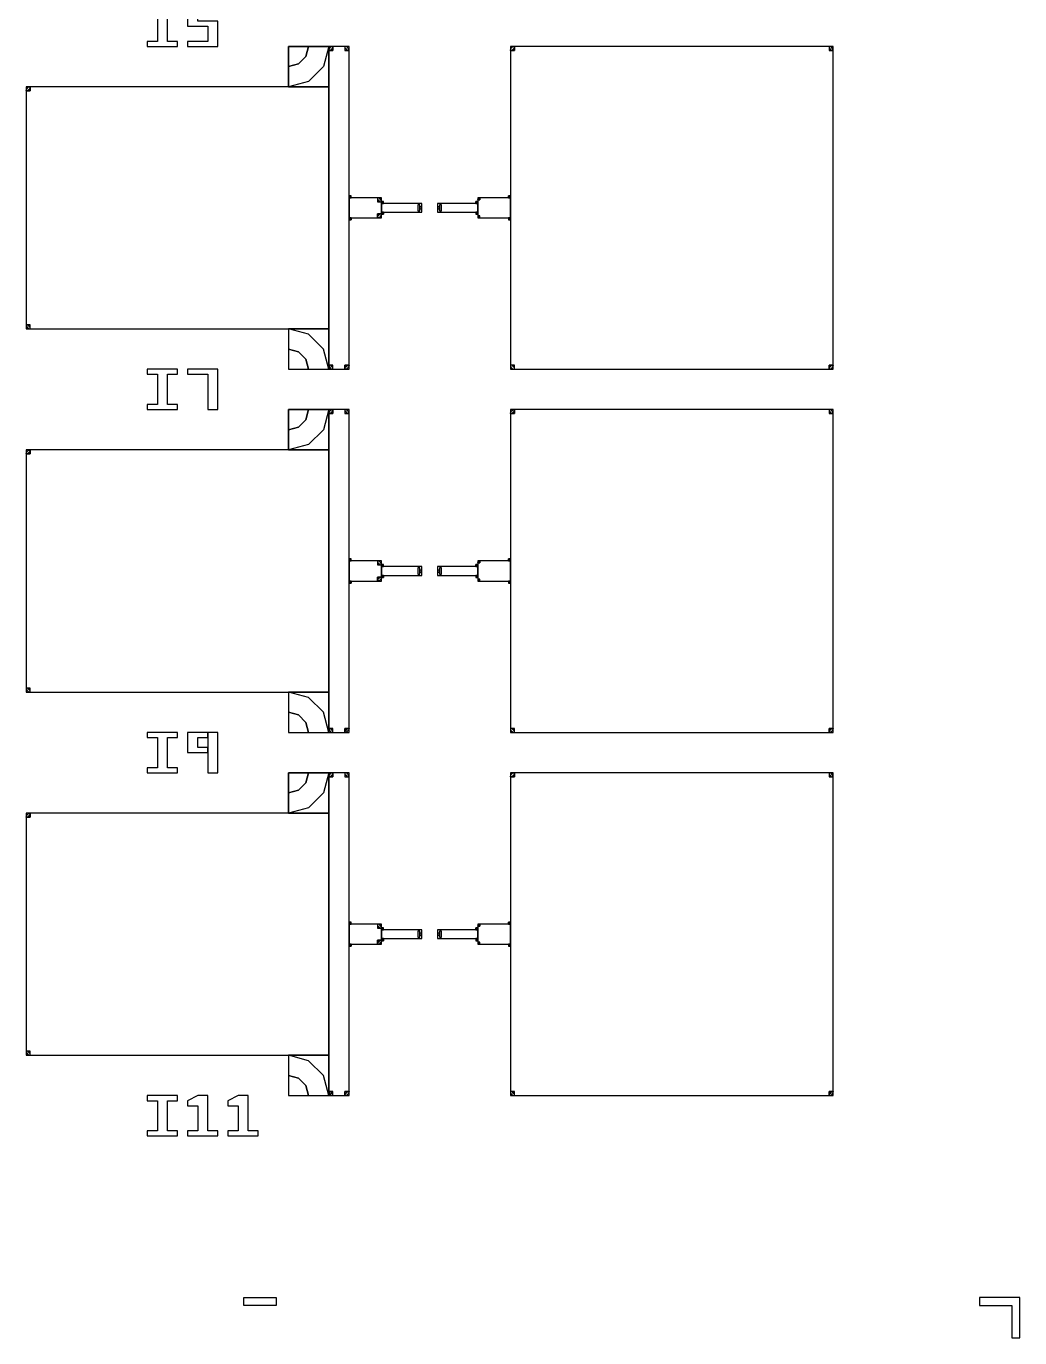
# Model space of a CAD drawing. Extents: x -100 to 5550, y -100 to 54200.
# Drawn here: x 3088 to 5550, y 48300 to 51550 of the extents above; entities that cross this region are included whole.
import ezdxf

# ---------------------------------------------------------------- set-up
doc = ezdxf.new("R2010")
doc.units = 0

# ---------------------------------------------------------------- blocks, each defined once
blk = doc.blocks.new('I')
for points in [[(3387.5, 51500), (3462.5, 51500), (3462.5, 51512.5), (3437.5, 51512.5), (3437.5, 51587.5), (3462.5, 51587.5), (3462.5, 51600), (3387.5, 51600), (3387.5, 51587.5), (3412.5, 51587.5), (3412.5, 51512.5), (3387.5, 51512.5), (3387.5, 51500), (3387.5, 51500)], [(3487.5, 51500), (3562.5, 51500), (3562.5, 51562.5), (3512.5, 51562.5), (3512.5, 51587.5), (3562.5, 51587.5), (3562.5, 51600), (3487.5, 51600), (3487.5, 51550), (3537.5, 51550), (3537.5, 51512.5), (3487.5, 51512.5), (3487.5, 51500), (3487.5, 51500)], [(3837.5, 51400), (3837.5, 51500), (3737.5, 51500), (3737.5, 51400), (3837.5, 51400)], [(3837.5, 51500), (3824.1, 51450), (3787.5, 51413.4), (3737.5, 51400), (3737.5, 51450), (3762.5, 51456.7), (3780.8, 51475), (3787.5, 51500), (3837.5, 51500)], [(3787.5, 51500), (3780.8, 51475), (3762.5, 51456.7), (3737.5, 51450), (3737.5, 51500), (3737.5, 51500), (3737.5, 51500), (3737.5, 51500), (3787.5, 51500)], [(3887.5, 51500), (3837.5, 51500), (3837.5, 50700), (3887.5, 50700), (3887.5, 51500)], [(3837.5, 51500), (3837.5, 51490), (3847.5, 51490), (3847.5, 51500), (3837.5, 51500)], [(3837.5, 51490), (3838.8, 51495), (3842.5, 51498.7), (3847.5, 51500), (3847.5, 51495), (3845, 51494.3), (3843.2, 51492.5), (3842.5, 51490), (3837.5, 51490)], [(3842.5, 51490), (3843.2, 51492.5), (3845, 51494.3), (3847.5, 51495), (3847.5, 51490), (3847.5, 51490), (3847.5, 51490), (3847.5, 51490), (3842.5, 51490)], [(3877.5, 51500), (3877.5, 51490), (3887.5, 51490), (3887.5, 51500), (3877.5, 51500)], [(3887.5, 51490), (3886.2, 51495), (3882.5, 51498.7), (3877.5, 51500), (3877.5, 51495), (3880, 51494.3), (3881.8, 51492.5), (3882.5, 51490), (3887.5, 51490)], [(3882.5, 51490), (3881.8, 51492.5), (3880, 51494.3), (3877.5, 51495), (3877.5, 51490), (3877.5, 51490), (3877.5, 51490), (3877.5, 51490), (3882.5, 51490)], [(4287.5, 50700), (5087.5, 50700), (5087.5, 51500), (4287.5, 51500), (4287.5, 50700)], [(4287.5, 51500), (4287.5, 51490), (4297.5, 51490), (4297.5, 51500), (4287.5, 51500)], [(4287.5, 51490), (4288.8, 51495), (4292.5, 51498.7), (4297.5, 51500), (4297.5, 51495), (4295, 51494.3), (4293.2, 51492.5), (4292.5, 51490), (4287.5, 51490)], [(4292.5, 51490), (4293.2, 51492.5), (4295, 51494.3), (4297.5, 51495), (4297.5, 51490), (4297.5, 51490), (4297.5, 51490), (4297.5, 51490), (4292.5, 51490)], [(5077.5, 51500), (5077.5, 51490), (5087.5, 51490), (5087.5, 51500), (5077.5, 51500)], [(5087.5, 51490), (5086.2, 51495), (5082.5, 51498.7), (5077.5, 51500), (5077.5, 51495), (5080, 51494.3), (5081.8, 51492.5), (5082.5, 51490), (5087.5, 51490)], [(5082.5, 51490), (5081.8, 51492.5), (5080, 51494.3), (5077.5, 51495), (5077.5, 51490), (5077.5, 51490), (5077.5, 51490), (5077.5, 51490), (5082.5, 51490)], [(3837.5, 51400), (3087.5, 51400), (3087.5, 50800), (3837.5, 50800), (3837.5, 51400)], [(3087.5, 51400), (3087.5, 51390), (3097.5, 51390), (3097.5, 51400), (3087.5, 51400)], [(3087.5, 51390), (3088.8, 51395), (3092.5, 51398.7), (3097.5, 51400), (3097.5, 51395), (3095, 51394.3), (3093.2, 51392.5), (3092.5, 51390), (3087.5, 51390)], [(3092.5, 51390), (3093.2, 51392.5), (3095, 51394.3), (3097.5, 51395), (3097.5, 51390), (3097.5, 51390), (3097.5, 51390), (3097.5, 51390), (3092.5, 51390)], [(3892.5, 51125), (3892.5, 51130), (3887.5, 51130), (3887.5, 51125), (3892.5, 51125)], [(3887.5, 51130), (3888.2, 51127.5), (3890, 51125.7), (3892.5, 51125), (3892.5, 51127.5), (3891.2, 51127.8), (3890.3, 51128.8), (3890, 51130), (3887.5, 51130)], [(3968, 51125), (3887.5, 51125), (3887.5, 51075), (3968, 51075), (3968, 51125)], [(3890, 51130), (3890.3, 51128.8), (3891.2, 51127.8), (3892.5, 51127.5), (3892.5, 51130), (3892.5, 51130), (3892.5, 51130), (3892.5, 51130), (3890, 51130)], [(3958, 51125), (3958, 51115), (3968, 51115), (3968, 51125), (3958, 51125)], [(3968, 51115), (3966.7, 51120), (3963, 51123.7), (3958, 51125), (3958, 51120), (3960.5, 51119.3), (3962.3, 51117.5), (3963, 51115), (3968, 51115)], [(4207, 51075), (4287.5, 51075), (4287.5, 51125), (4207, 51125), (4207, 51075)], [(4207, 51125), (4207, 51120), (4212, 51120), (4212, 51125), (4207, 51125)], [(4207, 51120), (4207.7, 51122.5), (4209.5, 51124.3), (4212, 51125), (4212, 51122.5), (4210.8, 51122.2), (4209.8, 51121.2), (4209.5, 51120), (4207, 51120)], [(4209.5, 51120), (4209.8, 51121.2), (4210.8, 51122.2), (4212, 51122.5), (4212, 51120), (4212, 51120), (4212, 51120), (4212, 51120), (4209.5, 51120)], [(4287.5, 51125), (4287.5, 51130), (4282.5, 51130), (4282.5, 51125), (4287.5, 51125)], [(4287.5, 51130), (4286.8, 51127.5), (4285, 51125.7), (4282.5, 51125), (4282.5, 51127.5), (4283.8, 51127.8), (4284.7, 51128.8), (4285, 51130), (4287.5, 51130)], [(4285, 51130), (4284.7, 51128.8), (4283.8, 51127.8), (4282.5, 51127.5), (4282.5, 51130), (4282.5, 51130), (4282.5, 51130), (4282.5, 51130), (4285, 51130)], [(3963, 51115), (3962.3, 51117.5), (3960.5, 51119.3), (3958, 51120), (3958, 51115), (3958, 51115), (3958, 51115), (3958, 51115), (3963, 51115)], [(3973, 51111), (3973, 51116), (3968, 51116), (3968, 51111), (3973, 51111)], [(3968, 51116), (3968.7, 51113.5), (3970.5, 51111.7), (3973, 51111), (3973, 51113.5), (3971.8, 51113.8), (3970.8, 51114.8), (3970.5, 51116), (3968, 51116)], [(4068, 51111), (3968, 51111), (3968, 51089), (4068, 51089), (4068, 51111)], [(3970.5, 51116), (3970.8, 51114.8), (3971.8, 51113.8), (3973, 51113.5), (3973, 51116), (3973, 51116), (3973, 51116), (3973, 51116), (3970.5, 51116)], [(4063, 51107.5), (4058, 51107.5), (4058, 51092.5), (4063, 51092.5), (4063, 51107.5)], [(4068, 51102.5), (4063, 51102.5), (4063, 51097.5), (4068, 51097.5), (4068, 51102.5)], [(4107, 51089), (4207, 51089), (4207, 51111), (4107, 51111), (4107, 51089)], [(4107, 51097.5), (4112, 51097.5), (4112, 51102.5), (4107, 51102.5), (4107, 51097.5)], [(4112, 51092.5), (4117, 51092.5), (4117, 51107.5), (4112, 51107.5), (4112, 51092.5)], [(4207, 51111), (4207, 51116), (4202, 51116), (4202, 51111), (4207, 51111)], [(4207, 51116), (4206.3, 51113.5), (4204.5, 51111.7), (4202, 51111), (4202, 51113.5), (4203.2, 51113.8), (4204.2, 51114.8), (4204.5, 51116), (4207, 51116)], [(4204.5, 51116), (4204.2, 51114.8), (4203.2, 51113.8), (4202, 51113.5), (4202, 51116), (4202, 51116), (4202, 51116), (4202, 51116), (4204.5, 51116)], [(3887.5, 51075), (3887.5, 51070), (3892.5, 51070), (3892.5, 51075), (3887.5, 51075)], [(3887.5, 51070), (3888.2, 51072.5), (3890, 51074.3), (3892.5, 51075), (3892.5, 51072.5), (3891.2, 51072.2), (3890.3, 51071.2), (3890, 51070), (3887.5, 51070)], [(3890, 51070), (3890.3, 51071.2), (3891.2, 51072.2), (3892.5, 51072.5), (3892.5, 51070), (3892.5, 51070), (3892.5, 51070), (3892.5, 51070), (3890, 51070)], [(3968, 51075), (3968, 51085), (3958, 51085), (3958, 51075), (3968, 51075)], [(3968, 51085), (3966.7, 51080), (3963, 51076.3), (3958, 51075), (3958, 51080), (3960.5, 51080.7), (3962.3, 51082.5), (3963, 51085), (3968, 51085)], [(3963, 51085), (3962.3, 51082.5), (3960.5, 51080.7), (3958, 51080), (3958, 51085), (3958, 51085), (3958, 51085), (3958, 51085), (3963, 51085)], [(3968, 51089), (3968, 51084), (3973, 51084), (3973, 51089), (3968, 51089)], [(3968, 51084), (3968.7, 51086.5), (3970.5, 51088.3), (3973, 51089), (3973, 51086.5), (3971.8, 51086.2), (3970.8, 51085.2), (3970.5, 51084), (3968, 51084)], [(3970.5, 51084), (3970.8, 51085.2), (3971.8, 51086.2), (3973, 51086.5), (3973, 51084), (3973, 51084), (3973, 51084), (3973, 51084), (3970.5, 51084)], [(4202, 51089), (4202, 51084), (4207, 51084), (4207, 51089), (4202, 51089)], [(4207, 51084), (4206.3, 51086.5), (4204.5, 51088.3), (4202, 51089), (4202, 51086.5), (4203.2, 51086.2), (4204.2, 51085.2), (4204.5, 51084), (4207, 51084)], [(4204.5, 51084), (4204.2, 51085.2), (4203.2, 51086.2), (4202, 51086.5), (4202, 51084), (4202, 51084), (4202, 51084), (4202, 51084), (4204.5, 51084)], [(4212, 51075), (4212, 51080), (4207, 51080), (4207, 51075), (4212, 51075)], [(4207, 51080), (4207.7, 51077.5), (4209.5, 51075.7), (4212, 51075), (4212, 51077.5), (4210.8, 51077.8), (4209.8, 51078.8), (4209.5, 51080), (4207, 51080)], [(4209.5, 51080), (4209.8, 51078.8), (4210.8, 51077.8), (4212, 51077.5), (4212, 51080), (4212, 51080), (4212, 51080), (4212, 51080), (4209.5, 51080)], [(4282.5, 51075), (4282.5, 51070), (4287.5, 51070), (4287.5, 51075), (4282.5, 51075)], [(4287.5, 51070), (4286.8, 51072.5), (4285, 51074.3), (4282.5, 51075), (4282.5, 51072.5), (4283.8, 51072.2), (4284.7, 51071.2), (4285, 51070), (4287.5, 51070)], [(4285, 51070), (4284.7, 51071.2), (4283.8, 51072.2), (4282.5, 51072.5), (4282.5, 51070), (4282.5, 51070), (4282.5, 51070), (4282.5, 51070), (4285, 51070)], [(3097.5, 50800), (3097.5, 50810), (3087.5, 50810), (3087.5, 50800), (3097.5, 50800)], [(3087.5, 50810), (3088.8, 50805), (3092.5, 50801.3), (3097.5, 50800), (3097.5, 50805), (3095, 50805.7), (3093.2, 50807.5), (3092.5, 50810), (3087.5, 50810)], [(3092.5, 50810), (3093.2, 50807.5), (3095, 50805.7), (3097.5, 50805), (3097.5, 50810), (3097.5, 50810), (3097.5, 50810), (3097.5, 50810), (3092.5, 50810)], [(3737.5, 50800), (3737.5, 50700), (3837.5, 50700), (3837.5, 50800), (3737.5, 50800)], [(3837.5, 50700), (3824.1, 50750), (3787.5, 50786.6), (3737.5, 50800), (3737.5, 50750), (3762.5, 50743.3), (3780.8, 50725), (3787.5, 50700), (3837.5, 50700)], [(3787.5, 50700), (3780.8, 50725), (3762.5, 50743.3), (3737.5, 50750), (3737.5, 50700), (3737.5, 50700), (3737.5, 50700), (3737.5, 50700), (3787.5, 50700)], [(3387.5, 50600), (3462.5, 50600), (3462.5, 50612.5), (3437.5, 50612.5), (3437.5, 50687.5), (3462.5, 50687.5), (3462.5, 50700), (3387.5, 50700), (3387.5, 50687.5), (3412.5, 50687.5), (3412.5, 50612.5), (3387.5, 50612.5), (3387.5, 50600), (3387.5, 50600)], [(3537.5, 50600), (3562.5, 50600), (3562.5, 50700), (3487.5, 50700), (3487.5, 50687.5), (3537.5, 50687.5), (3537.5, 50600), (3537.5, 50600)], [(3847.5, 50700), (3847.5, 50710), (3837.5, 50710), (3837.5, 50700), (3847.5, 50700)], [(3837.5, 50710), (3838.8, 50705), (3842.5, 50701.3), (3847.5, 50700), (3847.5, 50705), (3845, 50705.7), (3843.2, 50707.5), (3842.5, 50710), (3837.5, 50710)], [(3842.5, 50710), (3843.2, 50707.5), (3845, 50705.7), (3847.5, 50705), (3847.5, 50710), (3847.5, 50710), (3847.5, 50710), (3847.5, 50710), (3842.5, 50710)], [(3887.5, 50700), (3887.5, 50710), (3877.5, 50710), (3877.5, 50700), (3887.5, 50700)], [(3887.5, 50710), (3886.2, 50705), (3882.5, 50701.3), (3877.5, 50700), (3877.5, 50705), (3880, 50705.7), (3881.8, 50707.5), (3882.5, 50710), (3887.5, 50710)], [(3882.5, 50710), (3881.8, 50707.5), (3880, 50705.7), (3877.5, 50705), (3877.5, 50710), (3877.5, 50710), (3877.5, 50710), (3877.5, 50710), (3882.5, 50710)], [(4297.5, 50700), (4297.5, 50710), (4287.5, 50710), (4287.5, 50700), (4297.5, 50700)], [(4287.5, 50710), (4288.8, 50705), (4292.5, 50701.3), (4297.5, 50700), (4297.5, 50705), (4295, 50705.7), (4293.2, 50707.5), (4292.5, 50710), (4287.5, 50710)], [(4292.5, 50710), (4293.2, 50707.5), (4295, 50705.7), (4297.5, 50705), (4297.5, 50710), (4297.5, 50710), (4297.5, 50710), (4297.5, 50710), (4292.5, 50710)], [(5087.5, 50700), (5087.5, 50710), (5077.5, 50710), (5077.5, 50700), (5087.5, 50700)], [(5087.5, 50710), (5086.2, 50705), (5082.5, 50701.3), (5077.5, 50700), (5077.5, 50705), (5080, 50705.7), (5081.8, 50707.5), (5082.5, 50710), (5087.5, 50710)], [(5082.5, 50710), (5081.8, 50707.5), (5080, 50705.7), (5077.5, 50705), (5077.5, 50710), (5077.5, 50710), (5077.5, 50710), (5077.5, 50710), (5082.5, 50710)], [(3837.5, 50500), (3837.5, 50600), (3737.5, 50600), (3737.5, 50500), (3837.5, 50500)], [(3837.5, 50600), (3824.1, 50550), (3787.5, 50513.4), (3737.5, 50500), (3737.5, 50550), (3762.5, 50556.7), (3780.8, 50575), (3787.5, 50600), (3837.5, 50600)], [(3787.5, 50600), (3780.8, 50575), (3762.5, 50556.7), (3737.5, 50550), (3737.5, 50600), (3737.5, 50600), (3737.5, 50600), (3737.5, 50600), (3787.5, 50600)], [(3887.5, 50600), (3837.5, 50600), (3837.5, 49800), (3887.5, 49800), (3887.5, 50600)], [(3837.5, 50600), (3837.5, 50590), (3847.5, 50590), (3847.5, 50600), (3837.5, 50600)], [(3837.5, 50590), (3838.8, 50595), (3842.5, 50598.7), (3847.5, 50600), (3847.5, 50595), (3845, 50594.3), (3843.2, 50592.5), (3842.5, 50590), (3837.5, 50590)], [(3842.5, 50590), (3843.2, 50592.5), (3845, 50594.3), (3847.5, 50595), (3847.5, 50590), (3847.5, 50590), (3847.5, 50590), (3847.5, 50590), (3842.5, 50590)], [(3877.5, 50600), (3877.5, 50590), (3887.5, 50590), (3887.5, 50600), (3877.5, 50600)], [(3887.5, 50590), (3886.2, 50595), (3882.5, 50598.7), (3877.5, 50600), (3877.5, 50595), (3880, 50594.3), (3881.8, 50592.5), (3882.5, 50590), (3887.5, 50590)], [(3882.5, 50590), (3881.8, 50592.5), (3880, 50594.3), (3877.5, 50595), (3877.5, 50590), (3877.5, 50590), (3877.5, 50590), (3877.5, 50590), (3882.5, 50590)], [(4287.5, 49800), (5087.5, 49800), (5087.5, 50600), (4287.5, 50600), (4287.5, 49800)], [(4287.5, 50600), (4287.5, 50590), (4297.5, 50590), (4297.5, 50600), (4287.5, 50600)], [(4287.5, 50590), (4288.8, 50595), (4292.5, 50598.7), (4297.5, 50600), (4297.5, 50595), (4295, 50594.3), (4293.2, 50592.5), (4292.5, 50590), (4287.5, 50590)], [(4292.5, 50590), (4293.2, 50592.5), (4295, 50594.3), (4297.5, 50595), (4297.5, 50590), (4297.5, 50590), (4297.5, 50590), (4297.5, 50590), (4292.5, 50590)], [(5077.5, 50600), (5077.5, 50590), (5087.5, 50590), (5087.5, 50600), (5077.5, 50600)], [(5087.5, 50590), (5086.2, 50595), (5082.5, 50598.7), (5077.5, 50600), (5077.5, 50595), (5080, 50594.3), (5081.8, 50592.5), (5082.5, 50590), (5087.5, 50590)], [(5082.5, 50590), (5081.8, 50592.5), (5080, 50594.3), (5077.5, 50595), (5077.5, 50590), (5077.5, 50590), (5077.5, 50590), (5077.5, 50590), (5082.5, 50590)], [(3837.5, 50500), (3087.5, 50500), (3087.5, 49900), (3837.5, 49900), (3837.5, 50500)], [(3087.5, 50500), (3087.5, 50490), (3097.5, 50490), (3097.5, 50500), (3087.5, 50500)], [(3087.5, 50490), (3088.8, 50495), (3092.5, 50498.7), (3097.5, 50500), (3097.5, 50495), (3095, 50494.3), (3093.2, 50492.5), (3092.5, 50490), (3087.5, 50490)], [(3092.5, 50490), (3093.2, 50492.5), (3095, 50494.3), (3097.5, 50495), (3097.5, 50490), (3097.5, 50490), (3097.5, 50490), (3097.5, 50490), (3092.5, 50490)], [(3892.5, 50225), (3892.5, 50230), (3887.5, 50230), (3887.5, 50225), (3892.5, 50225)], [(3887.5, 50230), (3888.2, 50227.5), (3890, 50225.7), (3892.5, 50225), (3892.5, 50227.5), (3891.2, 50227.8), (3890.3, 50228.8), (3890, 50230), (3887.5, 50230)], [(3968, 50225), (3887.5, 50225), (3887.5, 50175), (3968, 50175), (3968, 50225)], [(3890, 50230), (3890.3, 50228.8), (3891.2, 50227.8), (3892.5, 50227.5), (3892.5, 50230), (3892.5, 50230), (3892.5, 50230), (3892.5, 50230), (3890, 50230)], [(3958, 50225), (3958, 50215), (3968, 50215), (3968, 50225), (3958, 50225)], [(3968, 50215), (3966.7, 50220), (3963, 50223.7), (3958, 50225), (3958, 50220), (3960.5, 50219.3), (3962.3, 50217.5), (3963, 50215), (3968, 50215)], [(3963, 50215), (3962.3, 50217.5), (3960.5, 50219.3), (3958, 50220), (3958, 50215), (3958, 50215), (3958, 50215), (3958, 50215), (3963, 50215)], [(3973, 50211), (3973, 50216), (3968, 50216), (3968, 50211), (3973, 50211)], [(3968, 50216), (3968.7, 50213.5), (3970.5, 50211.7), (3973, 50211), (3973, 50213.5), (3971.8, 50213.8), (3970.8, 50214.8), (3970.5, 50216), (3968, 50216)], [(3970.5, 50216), (3970.8, 50214.8), (3971.8, 50213.8), (3973, 50213.5), (3973, 50216), (3973, 50216), (3973, 50216), (3973, 50216), (3970.5, 50216)], [(4207, 50211), (4207, 50216), (4202, 50216), (4202, 50211), (4207, 50211)], [(4207, 50216), (4206.3, 50213.5), (4204.5, 50211.7), (4202, 50211), (4202, 50213.5), (4203.2, 50213.8), (4204.2, 50214.8), (4204.5, 50216), (4207, 50216)], [(4204.5, 50216), (4204.2, 50214.8), (4203.2, 50213.8), (4202, 50213.5), (4202, 50216), (4202, 50216), (4202, 50216), (4202, 50216), (4204.5, 50216)], [(4207, 50175), (4287.5, 50175), (4287.5, 50225), (4207, 50225), (4207, 50175)], [(4207, 50225), (4207, 50220), (4212, 50220), (4212, 50225), (4207, 50225)], [(4207, 50220), (4207.7, 50222.5), (4209.5, 50224.3), (4212, 50225), (4212, 50222.5), (4210.8, 50222.2), (4209.8, 50221.2), (4209.5, 50220), (4207, 50220)], [(4209.5, 50220), (4209.8, 50221.2), (4210.8, 50222.2), (4212, 50222.5), (4212, 50220), (4212, 50220), (4212, 50220), (4212, 50220), (4209.5, 50220)], [(4287.5, 50225), (4287.5, 50230), (4282.5, 50230), (4282.5, 50225), (4287.5, 50225)], [(4287.5, 50230), (4286.8, 50227.5), (4285, 50225.7), (4282.5, 50225), (4282.5, 50227.5), (4283.8, 50227.8), (4284.7, 50228.8), (4285, 50230), (4287.5, 50230)], [(4285, 50230), (4284.7, 50228.8), (4283.8, 50227.8), (4282.5, 50227.5), (4282.5, 50230), (4282.5, 50230), (4282.5, 50230), (4282.5, 50230), (4285, 50230)], [(3968, 50175), (3968, 50185), (3958, 50185), (3958, 50175), (3968, 50175)], [(3968, 50185), (3966.7, 50180), (3963, 50176.3), (3958, 50175), (3958, 50180), (3960.5, 50180.7), (3962.3, 50182.5), (3963, 50185), (3968, 50185)], [(3963, 50185), (3962.3, 50182.5), (3960.5, 50180.7), (3958, 50180), (3958, 50185), (3958, 50185), (3958, 50185), (3958, 50185), (3963, 50185)], [(4068, 50211), (3968, 50211), (3968, 50189), (4068, 50189), (4068, 50211)], [(3968, 50189), (3968, 50184), (3973, 50184), (3973, 50189), (3968, 50189)], [(3968, 50184), (3968.7, 50186.5), (3970.5, 50188.3), (3973, 50189), (3973, 50186.5), (3971.8, 50186.2), (3970.8, 50185.2), (3970.5, 50184), (3968, 50184)], [(3970.5, 50184), (3970.8, 50185.2), (3971.8, 50186.2), (3973, 50186.5), (3973, 50184), (3973, 50184), (3973, 50184), (3973, 50184), (3970.5, 50184)], [(4063, 50207.5), (4058, 50207.5), (4058, 50192.5), (4063, 50192.5), (4063, 50207.5)], [(4068, 50202.5), (4063, 50202.5), (4063, 50197.5), (4068, 50197.5), (4068, 50202.5)], [(4107, 50189), (4207, 50189), (4207, 50211), (4107, 50211), (4107, 50189)], [(4107, 50197.5), (4112, 50197.5), (4112, 50202.5), (4107, 50202.5), (4107, 50197.5)], [(4112, 50192.5), (4117, 50192.5), (4117, 50207.5), (4112, 50207.5), (4112, 50192.5)], [(4202, 50189), (4202, 50184), (4207, 50184), (4207, 50189), (4202, 50189)], [(4207, 50184), (4206.3, 50186.5), (4204.5, 50188.3), (4202, 50189), (4202, 50186.5), (4203.2, 50186.2), (4204.2, 50185.2), (4204.5, 50184), (4207, 50184)], [(4204.5, 50184), (4204.2, 50185.2), (4203.2, 50186.2), (4202, 50186.5), (4202, 50184), (4202, 50184), (4202, 50184), (4202, 50184), (4204.5, 50184)], [(4212, 50175), (4212, 50180), (4207, 50180), (4207, 50175), (4212, 50175)], [(4207, 50180), (4207.7, 50177.5), (4209.5, 50175.7), (4212, 50175), (4212, 50177.5), (4210.8, 50177.8), (4209.8, 50178.8), (4209.5, 50180), (4207, 50180)], [(4209.5, 50180), (4209.8, 50178.8), (4210.8, 50177.8), (4212, 50177.5), (4212, 50180), (4212, 50180), (4212, 50180), (4212, 50180), (4209.5, 50180)], [(3887.5, 50175), (3887.5, 50170), (3892.5, 50170), (3892.5, 50175), (3887.5, 50175)], [(3887.5, 50170), (3888.2, 50172.5), (3890, 50174.3), (3892.5, 50175), (3892.5, 50172.5), (3891.2, 50172.2), (3890.3, 50171.2), (3890, 50170), (3887.5, 50170)], [(3890, 50170), (3890.3, 50171.2), (3891.2, 50172.2), (3892.5, 50172.5), (3892.5, 50170), (3892.5, 50170), (3892.5, 50170), (3892.5, 50170), (3890, 50170)], [(4282.5, 50175), (4282.5, 50170), (4287.5, 50170), (4287.5, 50175), (4282.5, 50175)], [(4287.5, 50170), (4286.8, 50172.5), (4285, 50174.3), (4282.5, 50175), (4282.5, 50172.5), (4283.8, 50172.2), (4284.7, 50171.2), (4285, 50170), (4287.5, 50170)], [(4285, 50170), (4284.7, 50171.2), (4283.8, 50172.2), (4282.5, 50172.5), (4282.5, 50170), (4282.5, 50170), (4282.5, 50170), (4282.5, 50170), (4285, 50170)], [(3097.5, 49900), (3097.5, 49910), (3087.5, 49910), (3087.5, 49900), (3097.5, 49900)], [(3087.5, 49910), (3088.8, 49905), (3092.5, 49901.3), (3097.5, 49900), (3097.5, 49905), (3095, 49905.7), (3093.2, 49907.5), (3092.5, 49910), (3087.5, 49910)], [(3092.5, 49910), (3093.2, 49907.5), (3095, 49905.7), (3097.5, 49905), (3097.5, 49910), (3097.5, 49910), (3097.5, 49910), (3097.5, 49910), (3092.5, 49910)], [(3737.5, 49900), (3737.5, 49800), (3837.5, 49800), (3837.5, 49900), (3737.5, 49900)], [(3837.5, 49800), (3824.1, 49850), (3787.5, 49886.6), (3737.5, 49900), (3737.5, 49850), (3762.5, 49843.3), (3780.8, 49825), (3787.5, 49800), (3837.5, 49800)], [(3787.5, 49800), (3780.8, 49825), (3762.5, 49843.3), (3737.5, 49850), (3737.5, 49800), (3737.5, 49800), (3737.5, 49800), (3737.5, 49800), (3787.5, 49800)], [(3387.5, 49700), (3462.5, 49700), (3462.5, 49712.5), (3437.5, 49712.5), (3437.5, 49787.5), (3462.5, 49787.5), (3462.5, 49800), (3387.5, 49800), (3387.5, 49787.5), (3412.5, 49787.5), (3412.5, 49712.5), (3387.5, 49712.5), (3387.5, 49700), (3387.5, 49700)], [(3537.5, 49800), (3487.5, 49800), (3487.5, 49750), (3537.5, 49750), (3537.5, 49762.5), (3512.5, 49762.5), (3512.5, 49787.5), (3537.5, 49787.5), (3537.5, 49800)], [(3537.5, 49700), (3562.5, 49700), (3562.5, 49800), (3537.5, 49800), (3537.5, 49700)], [(3847.5, 49800), (3847.5, 49810), (3837.5, 49810), (3837.5, 49800), (3847.5, 49800)], [(3837.5, 49810), (3838.8, 49805), (3842.5, 49801.3), (3847.5, 49800), (3847.5, 49805), (3845, 49805.7), (3843.2, 49807.5), (3842.5, 49810), (3837.5, 49810)], [(3842.5, 49810), (3843.2, 49807.5), (3845, 49805.7), (3847.5, 49805), (3847.5, 49810), (3847.5, 49810), (3847.5, 49810), (3847.5, 49810), (3842.5, 49810)], [(3887.5, 49800), (3887.5, 49810), (3877.5, 49810), (3877.5, 49800), (3887.5, 49800)], [(3887.5, 49810), (3886.2, 49805), (3882.5, 49801.3), (3877.5, 49800), (3877.5, 49805), (3880, 49805.7), (3881.8, 49807.5), (3882.5, 49810), (3887.5, 49810)], [(3882.5, 49810), (3881.8, 49807.5), (3880, 49805.7), (3877.5, 49805), (3877.5, 49810), (3877.5, 49810), (3877.5, 49810), (3877.5, 49810), (3882.5, 49810)], [(4297.5, 49800), (4297.5, 49810), (4287.5, 49810), (4287.5, 49800), (4297.5, 49800)], [(4287.5, 49810), (4288.8, 49805), (4292.5, 49801.3), (4297.5, 49800), (4297.5, 49805), (4295, 49805.7), (4293.2, 49807.5), (4292.5, 49810), (4287.5, 49810)], [(4292.5, 49810), (4293.2, 49807.5), (4295, 49805.7), (4297.5, 49805), (4297.5, 49810), (4297.5, 49810), (4297.5, 49810), (4297.5, 49810), (4292.5, 49810)], [(5087.5, 49800), (5087.5, 49810), (5077.5, 49810), (5077.5, 49800), (5087.5, 49800)], [(5087.5, 49810), (5086.2, 49805), (5082.5, 49801.3), (5077.5, 49800), (5077.5, 49805), (5080, 49805.7), (5081.8, 49807.5), (5082.5, 49810), (5087.5, 49810)], [(5082.5, 49810), (5081.8, 49807.5), (5080, 49805.7), (5077.5, 49805), (5077.5, 49810), (5077.5, 49810), (5077.5, 49810), (5077.5, 49810), (5082.5, 49810)], [(3837.5, 49600), (3837.5, 49700), (3737.5, 49700), (3737.5, 49600), (3837.5, 49600)], [(3837.5, 49700), (3824.1, 49650), (3787.5, 49613.4), (3737.5, 49600), (3737.5, 49650), (3762.5, 49656.7), (3780.8, 49675), (3787.5, 49700), (3837.5, 49700)], [(3787.5, 49700), (3780.8, 49675), (3762.5, 49656.7), (3737.5, 49650), (3737.5, 49700), (3737.5, 49700), (3737.5, 49700), (3737.5, 49700), (3787.5, 49700)], [(3887.5, 49700), (3837.5, 49700), (3837.5, 48900), (3887.5, 48900), (3887.5, 49700)], [(3837.5, 49700), (3837.5, 49690), (3847.5, 49690), (3847.5, 49700), (3837.5, 49700)], [(3837.5, 49690), (3838.8, 49695), (3842.5, 49698.7), (3847.5, 49700), (3847.5, 49695), (3845, 49694.3), (3843.2, 49692.5), (3842.5, 49690), (3837.5, 49690)], [(3842.5, 49690), (3843.2, 49692.5), (3845, 49694.3), (3847.5, 49695), (3847.5, 49690), (3847.5, 49690), (3847.5, 49690), (3847.5, 49690), (3842.5, 49690)], [(3877.5, 49700), (3877.5, 49690), (3887.5, 49690), (3887.5, 49700), (3877.5, 49700)], [(3887.5, 49690), (3886.2, 49695), (3882.5, 49698.7), (3877.5, 49700), (3877.5, 49695), (3880, 49694.3), (3881.8, 49692.5), (3882.5, 49690), (3887.5, 49690)], [(3882.5, 49690), (3881.8, 49692.5), (3880, 49694.3), (3877.5, 49695), (3877.5, 49690), (3877.5, 49690), (3877.5, 49690), (3877.5, 49690), (3882.5, 49690)], [(4287.5, 48900), (5087.5, 48900), (5087.5, 49700), (4287.5, 49700), (4287.5, 48900)], [(4287.5, 49700), (4287.5, 49690), (4297.5, 49690), (4297.5, 49700), (4287.5, 49700)], [(4287.5, 49690), (4288.8, 49695), (4292.5, 49698.7), (4297.5, 49700), (4297.5, 49695), (4295, 49694.3), (4293.2, 49692.5), (4292.5, 49690), (4287.5, 49690)], [(4292.5, 49690), (4293.2, 49692.5), (4295, 49694.3), (4297.5, 49695), (4297.5, 49690), (4297.5, 49690), (4297.5, 49690), (4297.5, 49690), (4292.5, 49690)], [(5077.5, 49700), (5077.5, 49690), (5087.5, 49690), (5087.5, 49700), (5077.5, 49700)], [(5087.5, 49690), (5086.2, 49695), (5082.5, 49698.7), (5077.5, 49700), (5077.5, 49695), (5080, 49694.3), (5081.8, 49692.5), (5082.5, 49690), (5087.5, 49690)], [(5082.5, 49690), (5081.8, 49692.5), (5080, 49694.3), (5077.5, 49695), (5077.5, 49690), (5077.5, 49690), (5077.5, 49690), (5077.5, 49690), (5082.5, 49690)], [(3837.5, 49600), (3087.5, 49600), (3087.5, 49000), (3837.5, 49000), (3837.5, 49600)], [(3087.5, 49600), (3087.5, 49590), (3097.5, 49590), (3097.5, 49600), (3087.5, 49600)], [(3087.5, 49590), (3088.8, 49595), (3092.5, 49598.7), (3097.5, 49600), (3097.5, 49595), (3095, 49594.3), (3093.2, 49592.5), (3092.5, 49590), (3087.5, 49590)], [(3092.5, 49590), (3093.2, 49592.5), (3095, 49594.3), (3097.5, 49595), (3097.5, 49590), (3097.5, 49590), (3097.5, 49590), (3097.5, 49590), (3092.5, 49590)], [(3892.5, 49325), (3892.5, 49330), (3887.5, 49330), (3887.5, 49325), (3892.5, 49325)], [(3887.5, 49330), (3888.2, 49327.5), (3890, 49325.7), (3892.5, 49325), (3892.5, 49327.5), (3891.2, 49327.8), (3890.3, 49328.8), (3890, 49330), (3887.5, 49330)], [(3968, 49325), (3887.5, 49325), (3887.5, 49275), (3968, 49275), (3968, 49325)], [(3890, 49330), (3890.3, 49328.8), (3891.2, 49327.8), (3892.5, 49327.5), (3892.5, 49330), (3892.5, 49330), (3892.5, 49330), (3892.5, 49330), (3890, 49330)], [(3958, 49325), (3958, 49315), (3968, 49315), (3968, 49325), (3958, 49325)], [(3968, 49315), (3966.7, 49320), (3963, 49323.7), (3958, 49325), (3958, 49320), (3960.5, 49319.3), (3962.3, 49317.5), (3963, 49315), (3968, 49315)], [(3963, 49315), (3962.3, 49317.5), (3960.5, 49319.3), (3958, 49320), (3958, 49315), (3958, 49315), (3958, 49315), (3958, 49315), (3963, 49315)], [(3973, 49311), (3973, 49316), (3968, 49316), (3968, 49311), (3973, 49311)], [(3968, 49316), (3968.7, 49313.5), (3970.5, 49311.7), (3973, 49311), (3973, 49313.5), (3971.8, 49313.8), (3970.8, 49314.8), (3970.5, 49316), (3968, 49316)], [(4068, 49311), (3968, 49311), (3968, 49289), (4068, 49289), (4068, 49311)], [(3970.5, 49316), (3970.8, 49314.8), (3971.8, 49313.8), (3973, 49313.5), (3973, 49316), (3973, 49316), (3973, 49316), (3973, 49316), (3970.5, 49316)], [(4063, 49307.5), (4058, 49307.5), (4058, 49292.5), (4063, 49292.5), (4063, 49307.5)], [(4068, 49302.5), (4063, 49302.5), (4063, 49297.5), (4068, 49297.5), (4068, 49302.5)], [(4107, 49289), (4207, 49289), (4207, 49311), (4107, 49311), (4107, 49289)], [(4107, 49297.5), (4112, 49297.5), (4112, 49302.5), (4107, 49302.5), (4107, 49297.5)], [(4112, 49292.5), (4117, 49292.5), (4117, 49307.5), (4112, 49307.5), (4112, 49292.5)], [(4207, 49311), (4207, 49316), (4202, 49316), (4202, 49311), (4207, 49311)], [(4207, 49316), (4206.3, 49313.5), (4204.5, 49311.7), (4202, 49311), (4202, 49313.5), (4203.2, 49313.8), (4204.2, 49314.8), (4204.5, 49316), (4207, 49316)], [(4204.5, 49316), (4204.2, 49314.8), (4203.2, 49313.8), (4202, 49313.5), (4202, 49316), (4202, 49316), (4202, 49316), (4202, 49316), (4204.5, 49316)], [(4207, 49275), (4287.5, 49275), (4287.5, 49325), (4207, 49325), (4207, 49275)], [(4207, 49325), (4207, 49320), (4212, 49320), (4212, 49325), (4207, 49325)], [(4207, 49320), (4207.7, 49322.5), (4209.5, 49324.3), (4212, 49325), (4212, 49322.5), (4210.8, 49322.2), (4209.8, 49321.2), (4209.5, 49320), (4207, 49320)], [(4209.5, 49320), (4209.8, 49321.2), (4210.8, 49322.2), (4212, 49322.5), (4212, 49320), (4212, 49320), (4212, 49320), (4212, 49320), (4209.5, 49320)], [(4287.5, 49325), (4287.5, 49330), (4282.5, 49330), (4282.5, 49325), (4287.5, 49325)], [(4287.5, 49330), (4286.8, 49327.5), (4285, 49325.7), (4282.5, 49325), (4282.5, 49327.5), (4283.8, 49327.8), (4284.7, 49328.8), (4285, 49330), (4287.5, 49330)], [(4285, 49330), (4284.7, 49328.8), (4283.8, 49327.8), (4282.5, 49327.5), (4282.5, 49330), (4282.5, 49330), (4282.5, 49330), (4282.5, 49330), (4285, 49330)], [(3887.5, 49275), (3887.5, 49270), (3892.5, 49270), (3892.5, 49275), (3887.5, 49275)], [(3887.5, 49270), (3888.2, 49272.5), (3890, 49274.3), (3892.5, 49275), (3892.5, 49272.5), (3891.2, 49272.2), (3890.3, 49271.2), (3890, 49270), (3887.5, 49270)], [(3890, 49270), (3890.3, 49271.2), (3891.2, 49272.2), (3892.5, 49272.5), (3892.5, 49270), (3892.5, 49270), (3892.5, 49270), (3892.5, 49270), (3890, 49270)], [(3968, 49275), (3968, 49285), (3958, 49285), (3958, 49275), (3968, 49275)], [(3968, 49285), (3966.7, 49280), (3963, 49276.3), (3958, 49275), (3958, 49280), (3960.5, 49280.7), (3962.3, 49282.5), (3963, 49285), (3968, 49285)], [(3963, 49285), (3962.3, 49282.5), (3960.5, 49280.7), (3958, 49280), (3958, 49285), (3958, 49285), (3958, 49285), (3958, 49285), (3963, 49285)], [(3968, 49289), (3968, 49284), (3973, 49284), (3973, 49289), (3968, 49289)], [(3968, 49284), (3968.7, 49286.5), (3970.5, 49288.3), (3973, 49289), (3973, 49286.5), (3971.8, 49286.2), (3970.8, 49285.2), (3970.5, 49284), (3968, 49284)], [(3970.5, 49284), (3970.8, 49285.2), (3971.8, 49286.2), (3973, 49286.5), (3973, 49284), (3973, 49284), (3973, 49284), (3973, 49284), (3970.5, 49284)], [(4202, 49289), (4202, 49284), (4207, 49284), (4207, 49289), (4202, 49289)], [(4207, 49284), (4206.3, 49286.5), (4204.5, 49288.3), (4202, 49289), (4202, 49286.5), (4203.2, 49286.2), (4204.2, 49285.2), (4204.5, 49284), (4207, 49284)], [(4204.5, 49284), (4204.2, 49285.2), (4203.2, 49286.2), (4202, 49286.5), (4202, 49284), (4202, 49284), (4202, 49284), (4202, 49284), (4204.5, 49284)], [(4212, 49275), (4212, 49280), (4207, 49280), (4207, 49275), (4212, 49275)], [(4207, 49280), (4207.7, 49277.5), (4209.5, 49275.7), (4212, 49275), (4212, 49277.5), (4210.8, 49277.8), (4209.8, 49278.8), (4209.5, 49280), (4207, 49280)], [(4209.5, 49280), (4209.8, 49278.8), (4210.8, 49277.8), (4212, 49277.5), (4212, 49280), (4212, 49280), (4212, 49280), (4212, 49280), (4209.5, 49280)], [(4282.5, 49275), (4282.5, 49270), (4287.5, 49270), (4287.5, 49275), (4282.5, 49275)], [(4287.5, 49270), (4286.8, 49272.5), (4285, 49274.3), (4282.5, 49275), (4282.5, 49272.5), (4283.8, 49272.2), (4284.7, 49271.2), (4285, 49270), (4287.5, 49270)], [(4285, 49270), (4284.7, 49271.2), (4283.8, 49272.2), (4282.5, 49272.5), (4282.5, 49270), (4282.5, 49270), (4282.5, 49270), (4282.5, 49270), (4285, 49270)], [(3097.5, 49000), (3097.5, 49010), (3087.5, 49010), (3087.5, 49000), (3097.5, 49000)], [(3087.5, 49010), (3088.8, 49005), (3092.5, 49001.3), (3097.5, 49000), (3097.5, 49005), (3095, 49005.7), (3093.2, 49007.5), (3092.5, 49010), (3087.5, 49010)], [(3092.5, 49010), (3093.2, 49007.5), (3095, 49005.7), (3097.5, 49005), (3097.5, 49010), (3097.5, 49010), (3097.5, 49010), (3097.5, 49010), (3092.5, 49010)], [(3737.5, 49000), (3737.5, 48900), (3837.5, 48900), (3837.5, 49000), (3737.5, 49000)], [(3837.5, 48900), (3824.1, 48950), (3787.5, 48986.6), (3737.5, 49000), (3737.5, 48950), (3762.5, 48943.3), (3780.8, 48925), (3787.5, 48900), (3837.5, 48900)], [(3787.5, 48900), (3780.8, 48925), (3762.5, 48943.3), (3737.5, 48950), (3737.5, 48900), (3737.5, 48900), (3737.5, 48900), (3737.5, 48900), (3787.5, 48900)], [(3387.5, 48800), (3462.5, 48800), (3462.5, 48812.5), (3437.5, 48812.5), (3437.5, 48887.5), (3462.5, 48887.5), (3462.5, 48900), (3387.5, 48900), (3387.5, 48887.5), (3412.5, 48887.5), (3412.5, 48812.5), (3387.5, 48812.5), (3387.5, 48800), (3387.5, 48800)], [(3487.5, 48800), (3562.5, 48800), (3562.5, 48812.5), (3537.5, 48812.5), (3537.5, 48900), (3512.5, 48900), (3487.5, 48887.5), (3487.5, 48875), (3512.5, 48875), (3512.5, 48812.5), (3487.5, 48812.5), (3487.5, 48800), (3487.5, 48800)], [(3587.5, 48800), (3662.5, 48800), (3662.5, 48812.5), (3637.5, 48812.5), (3637.5, 48900), (3612.5, 48900), (3587.5, 48887.5), (3587.5, 48875), (3612.5, 48875), (3612.5, 48812.5), (3587.5, 48812.5), (3587.5, 48800), (3587.5, 48800)], [(3847.5, 48900), (3847.5, 48910), (3837.5, 48910), (3837.5, 48900), (3847.5, 48900)], [(3837.5, 48910), (3838.8, 48905), (3842.5, 48901.3), (3847.5, 48900), (3847.5, 48905), (3845, 48905.7), (3843.2, 48907.5), (3842.5, 48910), (3837.5, 48910)], [(3842.5, 48910), (3843.2, 48907.5), (3845, 48905.7), (3847.5, 48905), (3847.5, 48910), (3847.5, 48910), (3847.5, 48910), (3847.5, 48910), (3842.5, 48910)], [(3887.5, 48900), (3887.5, 48910), (3877.5, 48910), (3877.5, 48900), (3887.5, 48900)], [(3887.5, 48910), (3886.2, 48905), (3882.5, 48901.3), (3877.5, 48900), (3877.5, 48905), (3880, 48905.7), (3881.8, 48907.5), (3882.5, 48910), (3887.5, 48910)], [(3882.5, 48910), (3881.8, 48907.5), (3880, 48905.7), (3877.5, 48905), (3877.5, 48910), (3877.5, 48910), (3877.5, 48910), (3877.5, 48910), (3882.5, 48910)], [(4297.5, 48900), (4297.5, 48910), (4287.5, 48910), (4287.5, 48900), (4297.5, 48900)], [(4287.5, 48910), (4288.8, 48905), (4292.5, 48901.3), (4297.5, 48900), (4297.5, 48905), (4295, 48905.7), (4293.2, 48907.5), (4292.5, 48910), (4287.5, 48910)], [(4292.5, 48910), (4293.2, 48907.5), (4295, 48905.7), (4297.5, 48905), (4297.5, 48910), (4297.5, 48910), (4297.5, 48910), (4297.5, 48910), (4292.5, 48910)], [(5087.5, 48900), (5087.5, 48910), (5077.5, 48910), (5077.5, 48900), (5087.5, 48900)], [(5087.5, 48910), (5086.2, 48905), (5082.5, 48901.3), (5077.5, 48900), (5077.5, 48905), (5080, 48905.7), (5081.8, 48907.5), (5082.5, 48910), (5087.5, 48910)], [(5082.5, 48910), (5081.8, 48907.5), (5080, 48905.7), (5077.5, 48905), (5077.5, 48910), (5077.5, 48910), (5077.5, 48910), (5077.5, 48910), (5082.5, 48910)], [(3626.7, 48400), (3706.7, 48400), (3706.7, 48380), (3626.7, 48380), (3626.7, 48400)], [(5550, 48400), (5450, 48400), (5450, 48380), (5530, 48380), (5530, 48300), (5550, 48300), (5550, 48400)]]:
    blk.add_lwpolyline(points)

msp = doc.modelspace()

# ---------------------------------------------------------------- block references
msp.add_blockref('I', (0, 0))

doc.saveas('drawing.dxf')
